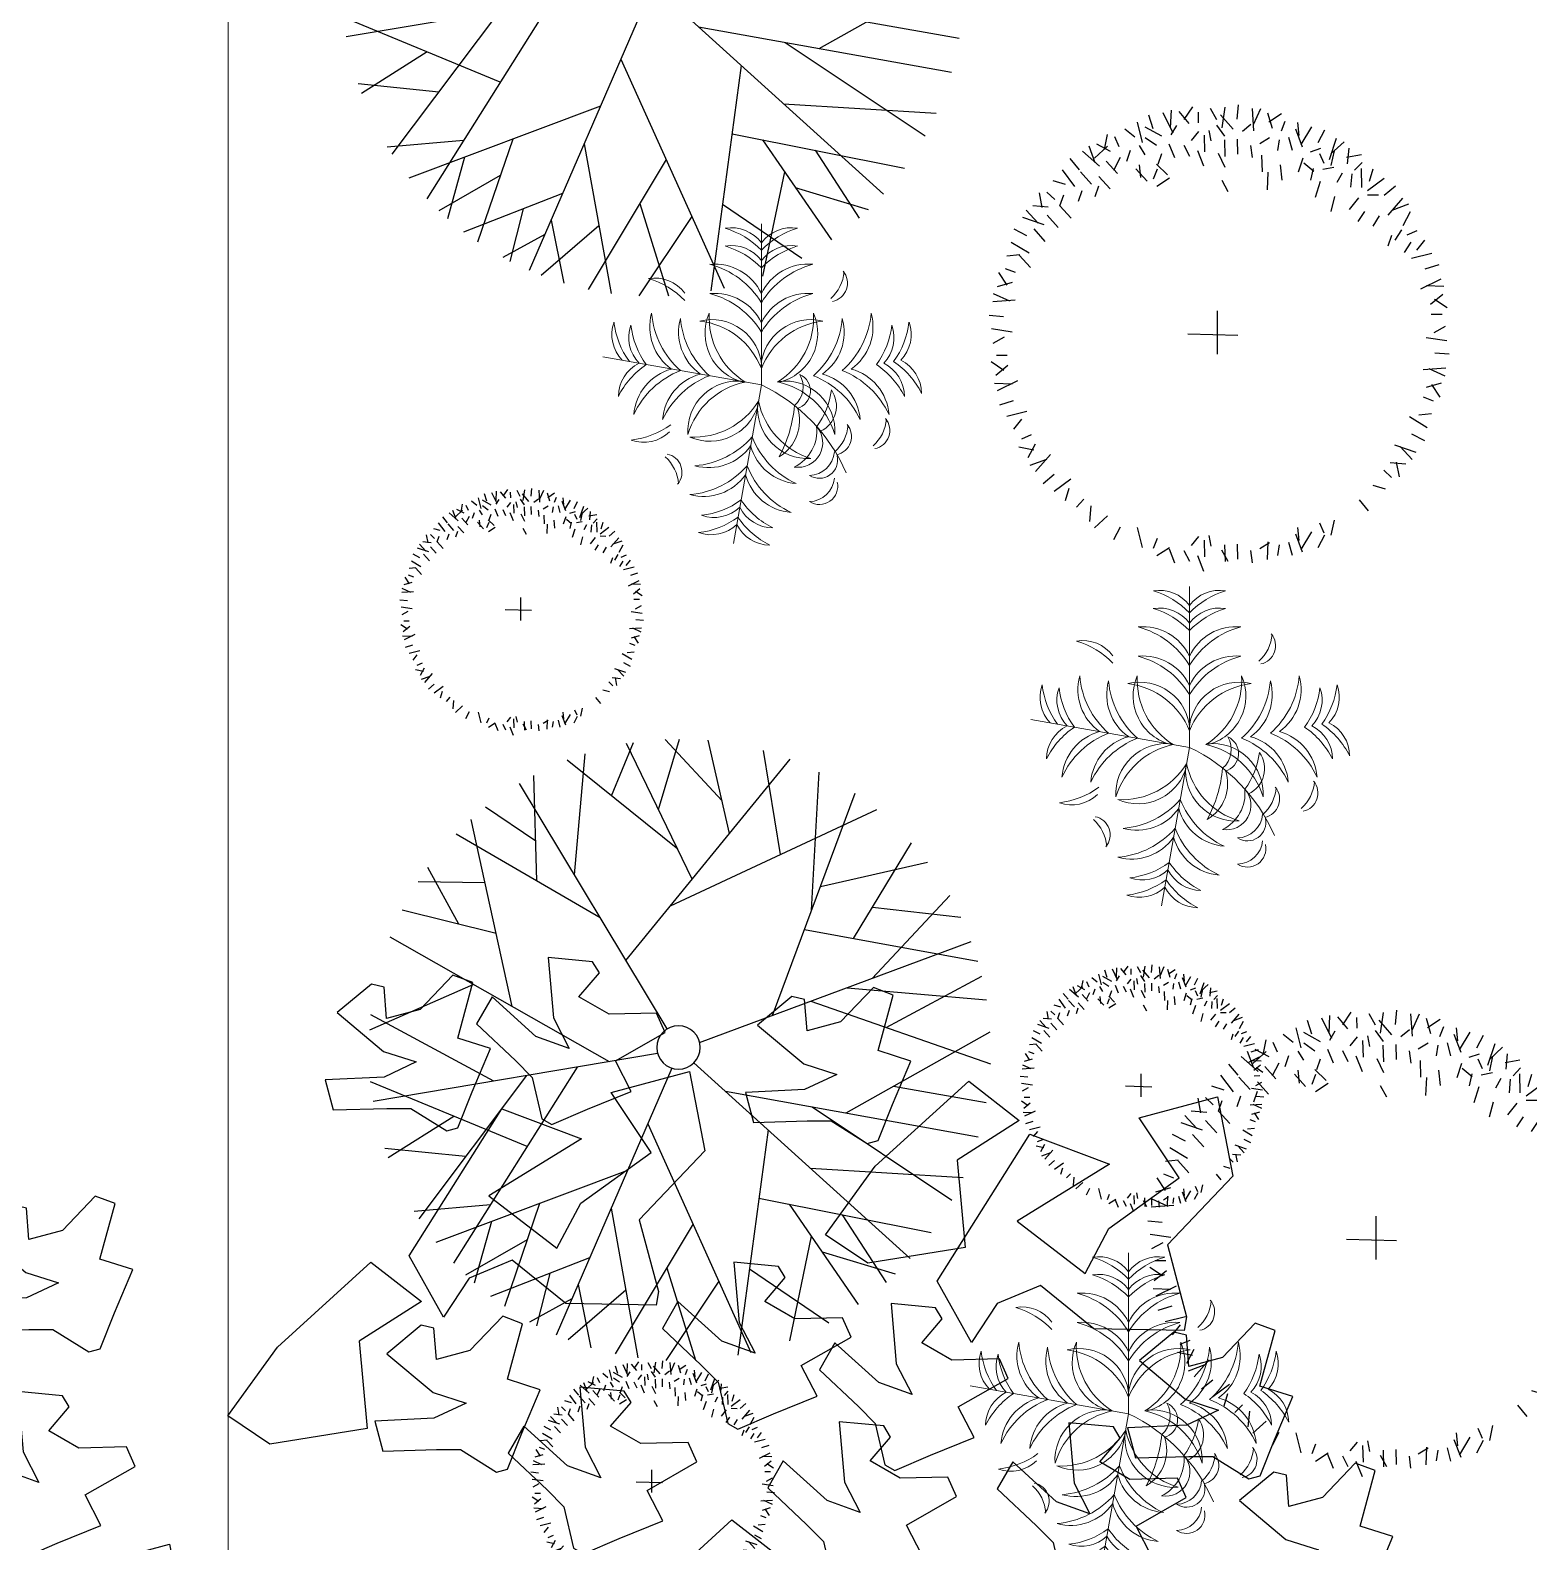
# Model space of a CAD drawing. Header units: millimetres. Extents: x 216896 to 446004, y 63591 to 243769.
# Drawn here: x 388128 to 393621, y 91803 to 97343 of the extents above; entities that cross this region are included whole.
import ezdxf

# ---------------------------------------------------------------- set-up
doc = ezdxf.new("R2010")
doc.units = ezdxf.units.MM
doc.layers.add('green', color=7, linetype='Continuous', true_color=0x45e718)
doc.layers.add('trees', color=7, linetype='Continuous', true_color=0x547000)
doc.layers.add('line pedestr', color=7, linetype='Continuous', lineweight=5, true_color=0x1c1c1c)
doc.layers.add('trees 1', color=84, linetype='Continuous', lineweight=5)

# ---------------------------------------------------------------- blocks, each defined once
blk = doc.blocks.new('BRANCHO1', base_point=(16.66, 36.12))
for p, q in [((16.57302, 36.1498), (16.63629, 36.20833)), ((16.63629, 36.20833), (16.67073, 36.18366)), ((16.7024, 36.16825), (16.69086, 36.20218)), ((16.69086, 36.20218), (16.7311, 36.20218)), ((16.7311, 36.20218), (16.72826, 36.1621)), ((16.67073, 36.18366), (16.61901, 36.16825)), ((16.61901, 36.16825), (16.64487, 36.13439)), ((16.66215, 36.15291), (16.7024, 36.16825)), ((16.72826, 36.1621), (16.68802, 36.1375)), ((16.64487, 36.13439), (16.66215, 36.15291)), ((16.58166, 36.11594), (16.57302, 36.1498)), ((16.68802, 36.1375), (16.68802, 36.10053)), ((16.59888, 36.13135), (16.58166, 36.11594)), ((16.62191, 36.13439), (16.59888, 36.13135)), ((16.64203, 36.10668), (16.62191, 36.13439)), ((16.68511, 36.09438), (16.64203, 36.10668)), ((16.68802, 36.10053), (16.68511, 36.09438))]:
    blk.add_line(p, q)
blk = doc.blocks.new('BRANCHO2', base_point=(16.83, 36.07))
for p, q in [((16.78256, 36.09718), (16.82441, 36.10115)), ((16.82441, 36.10115), (16.88674, 36.09416)), ((16.78573, 36.07214), (16.78256, 36.09718)), ((16.88674, 36.09416), (16.88866, 36.06244)), ((16.82354, 36.041), (16.78573, 36.07214)), ((16.85344, 36.07261), (16.82354, 36.041)), ((16.88866, 36.06244), (16.85344, 36.07261))]:
    blk.add_line(p, q)
blk = doc.blocks.new('BRANCHO3', base_point=(16.71, 35.96))
for p, q in [((16.68988, 36.03491), (16.66975, 36.02565)), ((16.69562, 36.0318), (16.68988, 36.03491)), ((16.66975, 36.02565), (16.68698, 36.00104)), ((16.69272, 36.01645), (16.69562, 36.0318)), ((16.73012, 36.02876), (16.71, 36.01645)), ((16.7387, 36.0226), (16.73012, 36.02876)), ((16.72432, 35.99793), (16.7387, 36.0226)), ((16.71, 36.01645), (16.69272, 36.01645)), ((16.65537, 35.99489), (16.65537, 35.97948)), ((16.68407, 35.98868), (16.65537, 35.99489)), ((16.68698, 36.00104), (16.70136, 35.99178)), ((16.7387, 35.98868), (16.72432, 35.99793)), ((16.70136, 35.99178), (16.68407, 35.98868)), ((16.72432, 35.97022), (16.7387, 35.98868)), ((16.65537, 35.97948), (16.68123, 35.97333)), ((16.68123, 35.97333), (16.69272, 35.97022)), ((16.69272, 35.97022), (16.7071, 35.95481)), ((16.71284, 35.95481), (16.72432, 35.97022)), ((16.7071, 35.95481), (16.71284, 35.95481))]:
    blk.add_line(p, q)
blk = doc.blocks.new('A$C1C0644A9')
at = {"color": 0, "linetype": 'ByBlock', "xscale": 12, "yscale": 12, "zscale": 12}
for name, p, rotation in [('BRANCHO3', (1.77, 6.02), 315.0000000000102), ('BRANCHO2', (-2.07, 6.02), 33.69006752598449), ('BRANCHO2', (3.81, 4.94), 33.69006752598449), ('BRANCHO2', (0.09, 4.82), 33.69006752598449), ('BRANCHO3', (-1.95, 4.34), 315.0000000000102), ('BRANCHO3', (2.37, 3.98), 315.0000000000102), ('BRANCHO3', (1.29, 3.5), 315.0000000000102), ('BRANCHO3', (3.21, 3.5), 315.0000000000102), ('BRANCHO3', (2.73, 2.9), 315.0000000000102), ('BRANCHO3', (4.05, 2.54), 315.0000000000102), ('BRANCHO2', (1.77, 2.78), 33.69006752598449)]:
    blk.add_blockref(name, p, dxfattribs=dict(at, rotation=rotation))
for name, p in [('BRANCHO3', (1.17, 6.14)), ('BRANCHO3', (-1.23, 5.42)), ('BRANCHO3', (3.57, 5.42)), ('BRANCHO1', (1.77, 5.06)), ('BRANCHO1', (-2.67, 4.58)), ('BRANCHO1', (4.77, 4.1)), ('BRANCHO3', (0.93, 4.1)), ('BRANCHO1', (-1.95, 3.14)), ('BRANCHO3', (5.25, 2.9)), ('BRANCHO3', (5.61, 1.94))]:
    blk.add_blockref(name, p, dxfattribs=at)
blk = doc.blocks.new('A$C19F01AD3')
at = {"color": 0}
for p, q in [((-0.115, 0.8195), (-0.2202, 0.9202)), ((-0.1988, 0.7618), (-0.1968, 0.9257)), ((-0.0031, 0.0658), (-0.1325, 0.9375)), ((-0.108, 0.7723), (-0.021, 0.9474)), ((0.0363, 0.7514), (-0.0938, 0.9425)), ((-0.071, 0.5232), (0.1249, 0.9402)), ((0.181, 0.5052), (0.0552, 0.9465)), ((0.301, 0.652), (0.208, 0.9258)), ((-0.0951, 0.6858), (-0.3546, 0.876)), ((-0.2838, 0.5658), (-0.306, 0.8946)), ((0.1385, 0.654), (0.2952, 0.9022)), ((-0.2916, 0.6819), (-0.4443, 0.8332)), ((-0.4103, 0.6563), (-0.4126, 0.8497)), ((-0.03, 0.2473), (0.4513, 0.8357)), ((0.3268, 0.1707), (0.4151, 0.8542)), ((-0.2806, 0.1368), (-0.4886, 0.8076)), ((-0.0528, 0.4005), (-0.5569, 0.7611)), ((0.5367, 0.4481), (0.5546, 0.7713)), ((-0.4267, 0.6081), (-0.6446, 0.6871)), ((-0.4229, 0.2018), (-0.6254, 0.7049)), ((0.3812, 0.5917), (0.6555, 0.6877)), ((0.4472, 0.3719), (0.7276, 0.6108)), ((-0.6028, 0.3777), (-0.7624, 0.5507)), ((-0.5373, 0.486), (-0.7796, 0.5255)), ((0.6097, 0.3613), (0.7917, 0.5249)), ((0.5807, 0.4856), (0.8119, 0.4929)), ((0.0573, 0.0325), (0.8437, 0.4357)), ((-0.365, 0.4089), (-0.8738, 0.3422)), ((-0.0562, 0.0344), (-0.8508, 0.3971)), ((0.3536, 0.3779), (0.8849, 0.3435)), ((-0.5139, 0.2433), (-0.9254, 0.1458)), ((0.4377, 0.069), (0.9199, 0.2325)), ((0.4811, 0.2498), (0.9352, 0.1575)), ((-0.6488, -0.0235), (-0.9173, 0.1921)), ((-0.1907, 0.0958), (-0.9302, -0.0968)), ((0.172, 0.0913), (0.9473, 0.0262)), ((0.542, 0.0602), (0.8997, -0.2902)), ((-0.5188, 0.0103), (-0.7855, -0.5045)), ((-0.0477, -0.0455), (-0.672, -0.6476)), ((0.0581, -0.031), (0.7736, -0.5391)), ((0.6596, -0.055), (0.9435, -0.0799)), ((0.2499, -0.1672), (0.3177, -0.8824)), ((-0.6229, -0.1906), (-0.9163, -0.1848)), ((-0.7388, -0.1883), (-0.8739, -0.3298)), ((-0.222, -0.2136), (0.1006, -0.9308)), ((0.3513, -0.2392), (0.9255, -0.1961)), ((0.592, -0.2211), (0.8318, -0.4462)), ((-0.6952, -0.3301), (-0.8913, -0.2802)), ((-0.3305, -0.3182), (-0.818, -0.4501)), ((0.4467, -0.307), (0.8642, -0.3812)), ((0.5127, -0.3538), (0.6746, -0.6569)), ((-0.5445, -0.3761), (-0.6362, -0.6828)), ((-0.1346, -0.408), (0.3943, -0.8517)), ((-0.4398, -0.4237), (-0.5037, -0.7859)), ((0.2761, -0.4442), (0.8082, -0.4868)), ((0.4264, -0.4562), (0.5216, -0.7817)), ((-0.5789, -0.4913), (-0.7533, -0.5512)), ((-0.0916, -0.5036), (-0.3906, -0.8481)), ((0.282, -0.5056), (0.1962, -0.9162)), ((-0.1578, -0.5799), (-0.5512, -0.7532)), ((0.2893, -0.5824), (0.5833, -0.7377)), ((0.4576, -0.5627), (0.7241, -0.6029)), ((-0.393, -0.6835), (-0.3705, -0.8571)), ((-0.2452, -0.6806), (-0.2392, -0.9032)), ((-0.0184, -0.6664), (-0.1536, -0.922)), ((0.1476, -0.6448), (0.0156, -0.9355)), ((-0.0657, -0.756), (-0.2808, -0.8909))]:
    blk.add_line(p, q, dxfattribs=at)
blk.add_circle((0, 0), 0.0659, dxfattribs=at)
blk = doc.blocks.new('plant22')
at = {"layer": 'trees 1'}
for p in [(0.0514, 0.5878), (-0.5878, 0.0514), (-0.1527, -0.57)]:
    blk.add_line(p, (0, 0), dxfattribs=at)
for centre, radius, start, end in [((-0.0711, 0.4469), 0.1362, 31.29, 94.6243), ((-0.195, 0.2977), 0.3066, 39.0763, 68.3794), ((0.2438, 0.2593), 0.3066, 101.6207, 130.9237), ((0.1476, 0.4277), 0.1362, 75.3757, 138.7101), ((-0.0767, 0.3828), 0.1362, 31.29, 94.6243), ((-0.2006, 0.2336), 0.3066, 39.0763, 68.3794), ((0.142, 0.3637), 0.1362, 75.3757, 138.7101), ((-0.2571, 0.1594), 0.3162, 26.3712, 70.0366), ((-0.1478, 0.268), 0.1886, 20.2489, 90.3937), ((0.2382, 0.1952), 0.3066, 101.6207, 130.9237), ((-0.3384, 0.4781), 0.1476, 296.7894, 340.382), ((-0.2636, 0.4024), 0.0679, 266.2525, 25.258), ((0.2808, 0.1123), 0.3162, 99.9635, 143.6288), ((0.1921, 0.2382), 0.1886, 79.6063, 149.7511), ((-0.1572, 0.161), 0.1886, 20.2489, 90.3937), ((-0.2664, 0.0524), 0.3162, 26.3712, 70.0366), ((0.3014, 0.3037), 0.0673, 332.0578, 107.8533), ((0.2542, 0.2771), 0.0945, 350.1845, 73.654), ((-0.3973, 0.1833), 0.1362, 31.29, 94.6243), ((-0.5213, 0.034), 0.3066, 39.0763, 68.3794), ((0.2715, 0.0054), 0.3162, 99.9635, 143.6288), ((0.1828, 0.1313), 0.1886, 79.6063, 149.7511), ((0.2765, 0.2109), 0.0673, 332.0578, 107.8533), ((-0.2382, 0.1921), 0.1886, 169.6063, 239.7511), ((-0.1123, 0.2808), 0.3162, 189.9635, 233.6288), ((-0.0391, 0.1863), 0.1839, 161.3654, 261.5741), ((0.0647, 0.2539), 0.2782, 181.8122, 243.3336), ((-0.1767, 0.0709), 0.1839, 358.426, 98.6346), ((-0.2612, -0.0196), 0.2782, 16.6665, 78.1878), ((-0.1159, 0.6268), 0.6375, 280.4772, 321.6585), ((0.1863, 0.0391), 0.1839, 71.3654, 171.5741), ((0.0218, 0.1316), 0.1528, 326.4477, 44.3673), ((-0.3544, 0.1252), 0.4985, 350.4008, 13.1391), ((0.0977, 0.1482), 0.1475, 338.7537, 49.0971), ((0.1848, 0.1698), 0.0904, 303.8744, 83.9763), ((0.2293, 0.1842), 0.0945, 350.1845, 73.654), ((-0.3637, 0.142), 0.1362, 165.3757, 228.7101), ((-0.1952, 0.2382), 0.3066, 191.6207, 220.9237), ((-0.1313, 0.1828), 0.1886, 169.6063, 239.7511), ((-0.0054, 0.2715), 0.3162, 189.9635, 233.6288), ((0.2539, -0.0647), 0.2782, 91.8122, 153.3336), ((0.2, 0.087), 0.1476, 349.618, 33.2107), ((0.3027, 0.1151), 0.0679, 304.742, 63.7476), ((0.4326, 0.0573), 0.0679, 304.742, 63.7476), ((0.0709, 0.2522), 0.2782, 266.6665, 328.1878), ((0.127, 0.1418), 0.1839, 248.426, 348.6346), ((-0.0399, -0.0101), 0.295, 352.5759, 20.8942), ((0.1867, 0.0304), 0.1026, 309.9866, 49.4034), ((0.33, 0.0292), 0.1476, 349.618, 33.2107), ((-0.4455, -0.0712), 0.1362, 121.29, 184.6243), ((-0.2963, -0.1952), 0.3066, 129.0763, 158.3794), ((-0.3828, -0.0767), 0.1362, 121.29, 184.6243), ((-0.2336, -0.2006), 0.3066, 129.0763, 158.3794), ((-0.268, -0.1478), 0.1886, 110.2489, 180.3937), ((-0.1594, -0.2571), 0.3162, 116.3712, 160.0366), ((-0.161, -0.1572), 0.1886, 110.2489, 180.3937), ((-0.0524, -0.2664), 0.3162, 116.3712, 160.0366), ((-0.0709, -0.1767), 0.1839, 88.426, 188.6346), ((0.0196, -0.2612), 0.2782, 106.6665, 168.1878), ((0.1154, -0.008), 0.0664, 279.2258, 60.1279), ((0.0605, -0.009), 0.0921, 315.4398, 33.6694), ((0.1404, 0.2324), 0.3162, 276.3712, 320.0366), ((0.2051, 0.0926), 0.1886, 270.2489, 340.3937), ((-0.1476, -0.2164), 0.2782, 341.8122, 43.3336), ((-0.027, -0.1884), 0.1839, 321.3654, 61.5741), ((0.2377, 0.1871), 0.3162, 276.3712, 320.0366), ((0.3024, 0.0473), 0.1886, 270.2489, 340.3937), ((-0.2388, 0.1078), 0.2782, 261.8122, 323.3336), ((-0.1903, -0.0062), 0.1839, 241.3654, 341.5741), ((0.1617, -0.1005), 0.1839, 168.426, 268.6346), ((0.2607, -0.026), 0.2782, 186.6665, 248.1878), ((-0.0878, -0.257), 0.3162, 349.9635, 33.6288), ((0.0609, -0.2166), 0.1886, 329.6063, 39.7511), ((0.2881, 0.1087), 0.3066, 289.0763, 318.3794), ((0.386, -0.0588), 0.1362, 281.29, 344.6243), ((0.0095, -0.3023), 0.3162, 349.9635, 33.6288), ((0.1582, -0.262), 0.1886, 329.6063, 39.7511), ((0.346, 0.0817), 0.3066, 289.0763, 318.3794), ((0.4438, -0.0858), 0.1362, 281.29, 344.6243), ((-0.2683, 0.0418), 0.3162, 269.9635, 313.6288), ((-0.2028, -0.0976), 0.1886, 249.6063, 319.7511), ((0.1268, -0.1859), 0.1886, 190.2489, 260.3937), ((0.2533, -0.0979), 0.3162, 196.3712, 240.0366), ((0.102, -0.2905), 0.3066, 351.6207, 20.9237), ((0.2932, -0.2578), 0.1362, 325.3757, 28.7101), ((0.1598, -0.3175), 0.3066, 351.6207, 20.9237), ((0.3511, -0.2848), 0.1362, 325.3757, 28.7101), ((-0.5091, 0.037), 0.3066, 271.6207, 300.9237), ((-0.4436, -0.1456), 0.1362, 245.3757, 308.7101), ((-0.2961, -0.0618), 0.3162, 269.9635, 313.6288), ((-0.2306, -0.2012), 0.1886, 249.6063, 319.7511), ((0.099, -0.2896), 0.1886, 190.2489, 260.3937), ((0.2255, -0.2016), 0.3162, 196.3712, 240.0366), ((0.0402, -0.4521), 0.1476, 349.618, 33.2107), ((0.1429, -0.424), 0.0679, 304.742, 63.7476), ((-0.2684, -0.1509), 0.3066, 271.6207, 300.9237), ((-0.203, -0.3335), 0.1362, 245.3757, 308.7101), ((0.0091, -0.3903), 0.1362, 201.29, 264.6243), ((0.157, -0.2649), 0.3066, 209.0763, 238.3794), ((-0.2852, -0.2136), 0.3066, 271.6207, 300.9237), ((0.1402, -0.3276), 0.3066, 209.0763, 238.3794), ((-0.2198, -0.3963), 0.1362, 245.3757, 308.7101), ((-0.0078, -0.4531), 0.1362, 201.29, 264.6243)]:
    blk.add_arc(centre, radius, start, end, dxfattribs=at)
blk = doc.blocks.new('arbor2')
at = {"color": 0}
for p, q in [((-0.0029, 0.4442), (0.0167, 0.4223)), ((0.0347, 0.449), (0.0173, 0.4257)), ((0.0933, 0.45), (0.0739, 0.4243)), ((-0.1458, 0.4137), (-0.1508, 0.3835)), ((-0.1338, 0.4234), (-0.1154, 0.3942)), ((-0.0858, 0.4092), (-0.0919, 0.4366)), ((-0.0337, 0.4362), (-0.0532, 0.4009)), ((-0.0109, 0.4122), (-0.0132, 0.4328)), ((0.0617, 0.4386), (0.0458, 0.4212)), ((0.0879, 0.4222), (0.0785, 0.3914)), ((0.1157, 0.4006), (0.1329, 0.4188)), ((0.1285, 0.4207), (0.1191, 0.3898)), ((-0.2012, 0.3625), (-0.2019, 0.3875)), ((-0.168, 0.3753), (-0.178, 0.3935)), ((0.0573, 0.4078), (0.0663, 0.3875)), ((0.0942, 0.399), (0.085, 0.3801)), ((0.151, 0.41), (0.1426, 0.3821)), ((0.1799, 0.4095), (0.171, 0.3876)), ((0.2064, 0.3959), (0.1988, 0.3623)), ((0.224, 0.3833), (0.2218, 0.3625)), ((-0.236, 0.3439), (-0.2521, 0.3669)), ((-0.2024, 0.3442), (-0.2274, 0.3757)), ((0.1863, 0.379), (0.2017, 0.363)), ((0.2511, 0.3761), (0.2379, 0.3535)), ((0.2685, 0.3644), (0.2468, 0.3344)), ((0.2644, 0.3606), (0.2755, 0.3218)), ((-0.2931, 0.3251), (-0.2862, 0.2953)), ((-0.2858, 0.3386), (-0.2576, 0.3187)), ((-0.253, 0.3081), (-0.2722, 0.3474)), ((0.2563, 0.3441), (0.2475, 0.3207)), ((0.2956, 0.348), (0.3018, 0.3206)), ((-0.3159, 0.3095), (-0.2866, 0.3078)), ((-0.299, 0.2812), (-0.3152, 0.2941)), ((0.2854, 0.3011), (0.2984, 0.3174)), ((0.3137, 0.3181), (0.3121, 0.2887)), ((-0.3248, 0.2566), (-0.335, 0.2794)), ((-0.3498, 0.2261), (-0.3735, 0.2411)), ((-0.3188, 0.2393), (-0.3541, 0.2588)), ((0.3481, 0.2381), (0.3711, 0.2543)), ((-0.3518, 0.1866), (-0.3846, 0.2155)), ((-0.3954, 0.1869), (-0.3776, 0.162)), ((-0.3938, 0.2022), (-0.3601, 0.1945)), ((0.3667, 0.2034), (0.3918, 0.2041)), ((0.3796, 0.1701), (0.3978, 0.1802)), ((-0.4105, 0.1637), (-0.3827, 0.1734)), ((-0.384, 0.1441), (-0.4039, 0.1498)), ((0.4179, 0.1479), (0.3878, 0.1529)), ((0.4122, 0.175), (0.3995, 0.1485)), ((-0.3984, 0.1115), (-0.4166, 0.1287)), ((0.3869, 0.1173), (0.4305, 0.1201)), ((0.4276, 0.136), (0.3984, 0.1176)), ((-0.3863, 0.0977), (-0.4263, 0.1023)), ((0.4134, 0.0879), (0.4408, 0.0941)), ((-0.4098, 0.0738), (-0.4375, 0.0785)), ((0.4008, 0.0568), (0.4396, 0.0679)), ((-0.4413, 0.0348), (-0.4073, 0.0406)), ((-0.3966, 0.0364), (-0.438, 0.0506)), ((0.0096, 0.0359), (-0.0121, -0.0451)), ((0.4173, 0.0487), (0.4407, 0.0398)), ((-0.442, -0.0071), (-0.4201, 0.0125)), ((-0.4369, 0.02), (-0.411, 0.0039)), ((0.0385, -0.0091), (-0.056, 0.0132)), ((0.4164, 0.0131), (0.4371, 0.0154)), ((0.4484, 0.005), (0.4265, -0.0145)), ((-0.41, -0.0152), (-0.4307, -0.0174)), ((0.4433, -0.0221), (0.4174, -0.006)), ((-0.4109, -0.0507), (-0.4343, -0.0419)), ((-0.3846, -0.0322), (-0.4117, -0.0497)), ((0.403, -0.0385), (0.4444, -0.0527)), ((0.4477, -0.0369), (0.4137, -0.0427)), ((-0.3944, -0.0588), (-0.4332, -0.0699)), ((0.4162, -0.0758), (0.4439, -0.0806)), ((-0.407, -0.09), (-0.4344, -0.0962)), ((-0.37, -0.0888), (-0.3971, -0.1064)), ((0.3927, -0.0998), (0.4327, -0.1044)), ((0.4048, -0.1136), (0.423, -0.1307)), ((-0.3805, -0.1194), (-0.4241, -0.1222)), ((-0.4212, -0.138), (-0.392, -0.1196)), ((-0.3527, -0.1214), (-0.3797, -0.139)), ((-0.333, -0.1453), (-0.3601, -0.1628)), ((0.3904, -0.1461), (0.4103, -0.1519)), ((-0.4115, -0.15), (-0.3814, -0.155)), ((-0.4058, -0.177), (-0.3931, -0.1506)), ((-0.3732, -0.1722), (-0.3914, -0.1822)), ((-0.3601, -0.1628), (-0.3586, -0.185)), ((0.4018, -0.1889), (0.384, -0.1641)), ((0.4169, -0.1658), (0.3891, -0.1755)), ((-0.3277, -0.1808), (-0.3262, -0.203)), ((-0.2987, -0.1979), (-0.2972, -0.22)), ((0.3582, -0.1886), (0.391, -0.2176)), ((0.4002, -0.2043), (0.3665, -0.1966)), ((-0.3603, -0.2054), (-0.3854, -0.2062)), ((-0.342, -0.2066), (-0.3736, -0.2317)), ((-0.3119, -0.2192), (-0.3389, -0.2368)), ((-0.2748, -0.2198), (-0.3019, -0.2374)), ((0.3562, -0.2282), (0.3799, -0.2432)), ((-0.3417, -0.2402), (-0.3647, -0.2564)), ((-0.306, -0.2572), (-0.3453, -0.2765)), ((-0.3365, -0.29), (-0.3165, -0.2618)), ((-0.2687, -0.2525), (-0.2957, -0.27)), ((-0.2713, -0.2835), (-0.2775, -0.2561)), ((-0.2092, -0.2529), (-0.2363, -0.2705)), ((-0.2321, -0.2796), (-0.2232, -0.2562)), ((-0.1965, -0.2804), (-0.1988, -0.2598)), ((-0.1885, -0.2484), (-0.1689, -0.2704)), ((0.2749, -0.2523), (0.2764, -0.2744)), ((0.3091, -0.2484), (0.3163, -0.2709)), ((0.3252, -0.2413), (0.3605, -0.2609)), ((0.3312, -0.2587), (0.3414, -0.2815)), ((-0.3229, -0.2974), (-0.2932, -0.2904)), ((-0.3194, -0.2693), (-0.301, -0.2985)), ((-0.3073, -0.3202), (-0.3057, -0.2908)), ((-0.2575, -0.2803), (-0.256, -0.3024)), ((-0.1741, -0.2747), (-0.2004, -0.2894)), ((-0.1969, -0.2903), (-0.1954, -0.3124)), ((-0.0699, -0.2921), (-0.0527, -0.2739)), ((0.1508, -0.2882), (0.1504, -0.3182)), ((0.2068, -0.2831), (0.214, -0.3055)), ((0.2369, -0.2818), (0.2441, -0.3043)), ((0.2856, -0.2669), (0.2928, -0.2894)), ((0.3054, -0.2832), (0.3216, -0.2962)), ((-0.279, -0.3032), (-0.292, -0.3194)), ((-0.2259, -0.3012), (-0.241, -0.3157)), ((-0.1688, -0.3103), (-0.1862, -0.3335)), ((-0.1418, -0.3206), (-0.1576, -0.3381)), ((-0.1101, -0.3092), (-0.1295, -0.335)), ((-0.0697, -0.3177), (-0.0893, -0.3405)), ((0.0208, -0.2967), (0.0132, -0.3304)), ((0.0432, -0.3224), (0.0325, -0.3505)), ((0.1144, -0.3076), (0.1161, -0.3399)), ((0.1843, -0.3013), (0.1958, -0.328)), ((0.2594, -0.3102), (0.2786, -0.3495)), ((0.2922, -0.3407), (0.264, -0.3208)), ((0.2995, -0.3272), (0.2926, -0.2974)), ((-0.2545, -0.329), (-0.2773, -0.3393)), ((-0.2371, -0.3231), (-0.2566, -0.3583)), ((-0.2039, -0.3443), (-0.2399, -0.3533)), ((-0.2097, -0.3241), (-0.2344, -0.333)), ((-0.1873, -0.3518), (-0.1816, -0.372)), ((-0.1461, -0.3515), (-0.1371, -0.3717)), ((-0.1155, -0.337), (-0.1249, -0.3678)), ((-0.075, -0.3386), (-0.0844, -0.3694)), ((-0.0525, -0.3493), (-0.0609, -0.3771)), ((-0.0235, -0.3498), (-0.0325, -0.3716)), ((0.0023, -0.3282), (-0.0072, -0.3591)), ((0.0702, -0.3462), (0.0718, -0.3752)), ((0.0975, -0.3367), (0.0966, -0.3603)), ((0.1479, -0.3462), (0.153, -0.3666)), ((0.1758, -0.3437), (0.1712, -0.3695)), ((0.1962, -0.3488), (0.186, -0.3844)), ((0.2088, -0.3463), (0.2338, -0.3778)), ((0.211, -0.3382), (0.2314, -0.3432)), ((0.2424, -0.346), (0.2586, -0.3689)), ((-0.224, -0.354), (-0.239, -0.3777)), ((-0.1844, -0.356), (-0.2133, -0.3889)), ((-0.2, -0.398), (-0.1924, -0.3643)), ((-0.1093, -0.3603), (-0.1184, -0.3791)), ((-0.0862, -0.3763), (-0.1064, -0.3931)), ((-0.0171, -0.3802), (-0.0017, -0.3962)), ((0.0205, -0.3759), (0.0184, -0.3968)), ((0.0753, -0.3657), (0.0981, -0.3554)), ((0.0998, -0.3915), (0.1128, -0.3753)), ((0.114, -0.3632), (0.1339, -0.3729)), ((0.1281, -0.3745), (0.1265, -0.4039)), ((0.1744, -0.3774), (0.1844, -0.3956)), ((0.2076, -0.3646), (0.2083, -0.3896)), ((-0.1847, -0.3996), (-0.1599, -0.3818)), ((-0.1616, -0.4147), (-0.1713, -0.387)), ((-0.1419, -0.3882), (-0.1477, -0.4082)), ((-0.1093, -0.4026), (-0.1265, -0.4208)), ((-0.0739, -0.3933), (-0.1046, -0.414)), ((-0.0956, -0.3905), (-0.1001, -0.4305)), ((-0.0557, -0.3947), (-0.0434, -0.4117)), ((-0.0343, -0.4008), (-0.0484, -0.4422)), ((0.0477, -0.3831), (0.0345, -0.4058)), ((0.0651, -0.3948), (0.0433, -0.4248)), ((0.061, -0.3987), (0.0721, -0.4374)), ((0.0826, -0.3899), (0.1, -0.4017)), ((0.1216, -0.3847), (0.1243, -0.4284)), ((0.1402, -0.4254), (0.1218, -0.3962)), ((0.1522, -0.4157), (0.1572, -0.3856)), ((0.1792, -0.41), (0.1527, -0.3973)), ((-0.0716, -0.4141), (-0.0764, -0.4417)), ((-0.0327, -0.4456), (-0.0385, -0.4115)), ((-0.0179, -0.4412), (-0.0017, -0.4152)), ((0.0093, -0.4463), (-0.0103, -0.4243)), ((0.0173, -0.4143), (0.0196, -0.4349)), ((0.0529, -0.4151), (0.044, -0.4385)), ((0.0922, -0.4112), (0.0983, -0.4386))]:
    blk.add_line(p, q, dxfattribs=at)

msp = doc.modelspace()

# ---------------------------------------------------------------- linework, layer by layer
at = {"layer": 'line pedestr'}
msp.add_line((388853.4, 89419.3), (388853.4, 104321.1), dxfattribs=at)

# ---------------------------------------------------------------- block references
at = {"layer": 'green', "extrusion": (0, 0, -1)}
for name, p, xscale, yscale, zscale, rotation in [('A$C19F01AD3', (-390405.5, 97516.6), 1210.070298443618, 1210.070298443618, -1210.070298431063, 194.9999999996861), ('arbor2', (-392480, 96226.6), 1889.019404636242, 1889.019404636242, -1889.019404638697, 194.9999999995664), ('plant22', (-390808.1, 96043.5), 1000, 1000, -1000, 195.000000000075), ('arbor2', (-389925.9, 95217.4), 1000, 1000, -1000, 195.000000000075), ('plant22', (-392377.3, 94714.4), 1000, 1000, -1000, 195.000000000075), ('A$C19F01AD3', (-390504.2, 93614.7), 1210.070298443618, 1210.070298443618, -1210.070298431063, 194.9999999996861), ('arbor2', (-392200, 93470.8), 1000, 1000, -1000, 195.000000000075), ('arbor2', (-393061.2, 92907.7), 1889.019404636242, 1889.019404636242, -1889.019404638697, 194.9999999995664), ('plant22', (-392154, 92271.8), 1000, 1000, -1000, 195.000000000075), ('arbor2', (-390406.4, 92019.8), 1000, 1000, -1000, 195.000000000075)]:
    msp.add_blockref(name, p, dxfattribs=dict(at, xscale=xscale, yscale=yscale, zscale=zscale, rotation=rotation))
at = {"layer": 'trees', "xscale": 615.2234675828582, "yscale": 615.2234675828582, "zscale": 615.2234675828582, "rotation": 14.99999999659651}
msp.add_blockref('A$C1C0644A9', (389948, 89516.2), dxfattribs=at)

doc.saveas('drawing.dxf')
